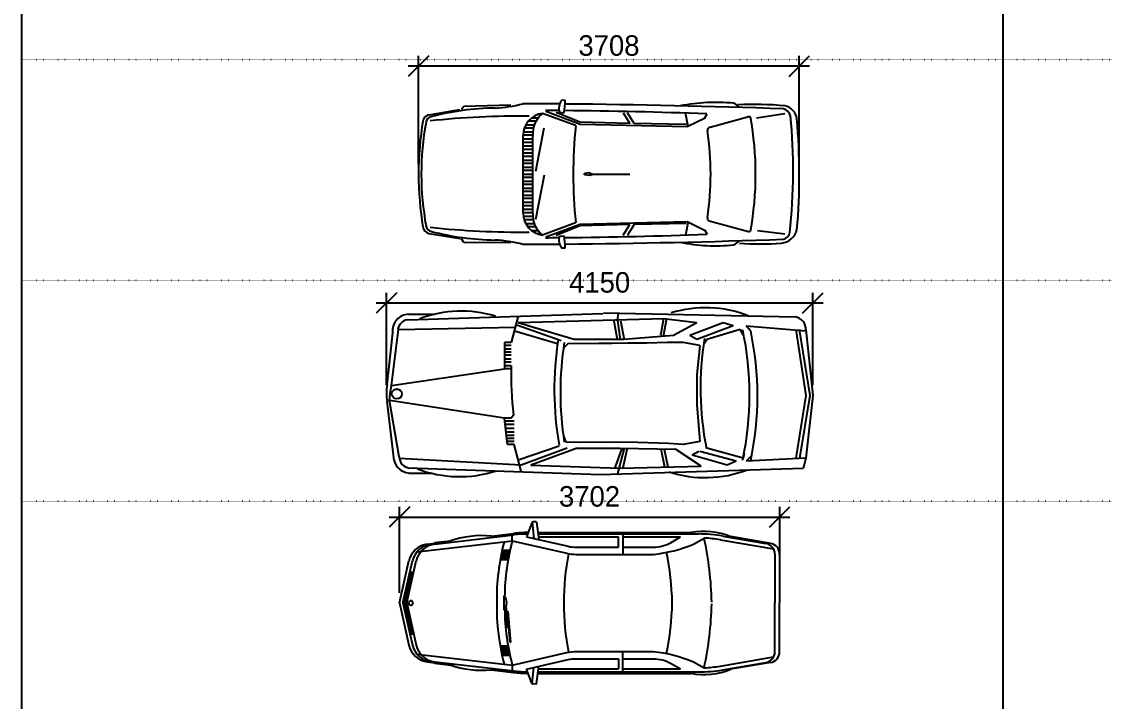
# Model space of a CAD drawing. Header units: millimetres. Extents: x 85290 to 188623, y -54691 to 10726.
# Drawn here: x 85290 to 95831, y -36833 to -30210 of the extents above; entities that cross this region are included whole.
import ezdxf

# ---------------------------------------------------------------- set-up
doc = ezdxf.new("R2010")
doc.units = ezdxf.units.MM
doc.linetypes.add('ACAD_ISO07W100', pattern=[3, 0, -3])
doc.layers.add('AUTO', color=150, linetype='Continuous')
doc.layers.add('RAZMER', color=5, linetype='Continuous')
doc.styles.add('WROMLATS', font='wromlats.shx', dxfattribs={"bigfont": 'bigfont.shx'})
doc.dimstyles.new('juka', dxfattribs={"dimscale": 100, "dimtxt": 2, "dimasz": 2, "dimexe": 1, "dimexo": 1, "dimgap": 1, "dimtad": 1, "dimtoh": 1, "dimdec": 0, "dimzin": 0, "dimdsep": 46, "dimtxsty": 'WROMLATS', "dimblk": 'OBLIQUE', "dimcen": -3, "dimdle": 1, "dimclrd": 256, "dimclre": 256, "dimclrt": 256, "dimadec": 0, "dimazin": 0, "dimtfac": 1, "dimtdec": 0, "dimtix": 1, "dimtmove": 2, "dimatfit": 3, "dimldrblk": 'ORIGIN2', "dimfxl": 1, "dimtvp": 2.5, "dimtolj": 1, "dimtzin": 0, "dimarcsym": 0})

# ---------------------------------------------------------------- blocks, each defined once
blk = doc.blocks.new('K14-14')
for p, q in [((-1242, 1098), (-1313, 905)), ((-1236, 1106), (-1212, 882)), ((-1181, 1112), (-1223, 1111)), ((-1176, 1108), (-1142, 865)), ((-2589, 803), (-1491, 930)), ((-1802, 914), (-1803, 894)), ((-1802, 914), (-1493, 950)), ((-1512, 848), (-1512, 948)), ((-1156, 963), (972, 963)), ((-1153, 943), (1078, 943)), ((24, 963), (24, 659)), ((972, 963), (976, 943)), ((1415, 914), (2015, 812)), ((2082, 812), (1527, 906)), ((1527, 906), (1527, 895)), ((-2839, 694), (-1511, 848)), ((-2691, 803), (-2382, 844)), ((-2640, 803), (-2379, 837)), ((-2592, 823), (-2367, 849)), ((-2382, 844), (-2376, 828)), ((-1147, 902), (-35, 902)), ((-35, 759), (-35, 902)), ((24, 902), (829, 902)), ((1382, 861), (2122, 735)), ((-1566, 605), (-1676, 605)), ((-1564, 615), (-1674, 615)), ((-1563, 625), (-1672, 625)), ((-1561, 635), (-1671, 635)), ((-1559, 645), (-1669, 645)), ((-1557, 655), (-1667, 655)), ((-1555, 665), (-1665, 665)), ((-1553, 675), (-1662, 675)), ((-1550, 685), (-1660, 685)), ((-1548, 695), (-1658, 695)), ((-1546, 705), (-1656, 705)), ((-1544, 715), (-1654, 715)), ((2140, 664), (2140, -17)), ((2207, 664), (2207, -17)), ((-3082, -17), (-2949, 571)), ((-3032, -17), (-2899, 571)), ((-2980, -17), (-2847, 571)), ((-1570, 585), (-1680, 585)), ((-1568, 595), (-1678, 595)), ((-3021, -17), (-2924, 412)), ((-3011, -17), (-2914, 413)), ((-3001, -17), (-2903, 414)), ((-2991, -17), (-2893, 416)), ((-2935, 411), (-2882, 417)), ((-3082, -17), (-2949, -605)), ((-3032, -17), (-2899, -605)), ((-3021, -17), (-2924, -446)), ((-3011, -17), (-2914, -447)), ((-3001, -17), (-2903, -448)), ((-2991, -17), (-2893, -450)), ((-2980, -17), (-2847, -605)), ((-1575, -362), (-1606, -83)), ((-1568, -345), (-1595, -58)), ((-1578, -136), (-1568, -136)), ((-1561, -344), (-1578, -136)), ((-1532, -564), (-1568, -136)), ((2140, -698), (2140, -17)), ((2207, -698), (2207, -17)), ((-2935, -445), (-2882, -451)), ((-1577, -345), (-1551, -343)), ((-1575, -362), (-1549, -360)), ((-1542, -565), (-1559, -361)), ((-1542, -565), (-1532, -564)), ((-2839, -728), (-1511, -882)), ((-1570, -619), (-1680, -619)), ((-1568, -629), (-1678, -629)), ((-1566, -639), (-1676, -639)), ((-1564, -649), (-1674, -649)), ((-1563, -659), (-1672, -659)), ((-1561, -669), (-1671, -669)), ((-1559, -679), (-1669, -679)), ((-1557, -689), (-1667, -689)), ((-1555, -699), (-1665, -699)), ((-1553, -709), (-1662, -709)), ((-1550, -719), (-1660, -719)), ((-1548, -729), (-1658, -729)), ((-1546, -739), (-1656, -739)), ((-1544, -749), (-1654, -749)), ((24, -997), (24, -693)), ((-2691, -837), (-2382, -878)), ((-2640, -837), (-2379, -871)), ((-2592, -857), (-2367, -883)), ((-2589, -837), (-1491, -964)), ((-2382, -878), (-2376, -862)), ((-1512, -882), (-1512, -982)), ((-1176, -1142), (-1142, -899)), ((-35, -793), (-35, -936)), ((1382, -895), (2122, -769)), ((1415, -948), (2015, -846)), ((2082, -846), (1527, -940)), ((-1802, -948), (-1803, -928)), ((-1802, -948), (-1493, -984)), ((-1242, -1132), (-1313, -939)), ((-1236, -1140), (-1212, -916)), ((-1156, -997), (972, -997)), ((-1153, -977), (1078, -977)), ((-1147, -936), (-35, -936)), ((24, -936), (829, -936)), ((972, -997), (976, -977)), ((1527, -940), (1527, -929)), ((-1181, -1146), (-1223, -1145))]:
    blk.add_line(p, q)
for points in [[(-1313, 905), (-733, 772, 0.056388), (-621, 759), (-35, 759)], [(-1512, 848), (-755, 674, 0.056388), (-621, 659), (24, 659)], [(24, 759), (449, 759, 0.132029), (699, 826), (829, 902)], [(24, 659), (449, 659, 0.071393), (1007, 801), (1155, 887)], [(-1512, -882), (-755, -708, -0.056388), (-621, -693), (24, -693)], [(24, -693), (449, -693, -0.071393), (1007, -835), (1155, -921)], [(-1313, -939), (-733, -806, -0.056388), (-621, -793), (-35, -793)], [(24, -793), (449, -793, -0.132029), (699, -860), (829, -936)]]:
    blk.add_lwpolyline(points, format="xyb")
for centre, radius, start, end in [((-1223, 1091), 20, 91.3011, 159.727), ((-1181, 1107), 5, 7.8936, 91.3011), ((-1931, -450), 1370, 84.6075, 109.2166), ((-1261, -1057), 2020, 90.8506, 96.5924), ((-1261, -1057), 2000, 91.0721, 96.5924), ((1154, 12), 968, 67.3398, 100.8759), ((1078, -1057), 2000, 80.2931, 90), ((-2656, 505), 300, 96.5924, 167.2525), ((-2606, 505), 300, 96.5924, 167.2525), ((-2555, 505), 300, 96.5924, 167.2525), ((1433, 31), 3162, 165.2738, 180.8624), ((1543, 31), 3162, 165.0276, 179.3102), ((-3422, -115), 4686, 1.36, 12.3465), ((1045, -1110), 2000, 80.2931, 86.8468), ((1990, 664), 150, 0, 80.2931), ((2057, 664), 150, 0, 80.2931), ((2369, 31), 3162, 168.3593, 180.8624), ((-3422, -115), 4136, 1.36, 11.1945), ((-2922, -17), 31.2, 0, 180), ((-1728, -17), 139, 315.8629, 44.1371), ((1543, 31), 3172, 179.1082, 180.8624), ((-2922, -17), 31.2, 180, 0), ((1433, -65), 3162, 179.1376, 194.7262), ((1543, -65), 3172, 179.1376, 180.8918), ((1543, -65), 3162, 180.6898, 194.9724), ((2369, -65), 3162, 179.1376, 191.6407), ((-3422, 81), 4136, 348.8055, 358.64), ((-3422, 81), 4686, 347.6535, 358.64), ((-2656, -539), 300, 192.7475, 263.4076), ((-2606, -539), 300, 192.7475, 263.4076), ((-2555, -539), 300, 192.7475, 263.4076), ((1990, -698), 150, 279.7069, 0), ((2057, -698), 150, 279.7069, 0), ((-1931, 416), 1370, 250.7834, 275.3925), ((1045, 1076), 2000, 273.1532, 279.7069), ((-1261, 1023), 2020, 263.4076, 269.1494), ((-1261, 1023), 2000, 263.4076, 268.9279), ((1154, -46), 968, 259.1241, 292.6602), ((1078, 1023), 2000, 270, 279.7069), ((-1223, -1125), 20, 200.273, 268.6989), ((-1181, -1141), 5, 268.6989, 352.1064)]:
    blk.add_arc(centre, radius, start, end)
blk = doc.blocks.new('BMW-P')
for p, q in [((0.223, 0.782), (2.303, 0.847)), ((0.234, 0.841), (0.516, 0.841)), ((1.402, 0.822), (1.329, 0.54)), ((2.313, 0.854), (4.353, 0.814)), ((2.461, 0.77), (2.47, 0.851)), ((0.128, 0.677), (1.371, 0.702)), ((1.862, 0.557), (1.378, 0.728)), ((2.95, 0.79), (1.402, 0.749)), ((1.853, 0.612), (1.402, 0.749)), ((1.998, 0.572), (1.507, 0.717)), ((2.422, 0.769), (2.458, 0.572)), ((2.461, 0.77), (2.49, 0.572)), ((2.494, 0.77), (2.531, 0.572)), ((2.95, 0.79), (2.918, 0.612)), ((2.982, 0.79), (2.946, 0.604)), ((3.305, 0.749), (2.95, 0.79)), ((3.305, 0.749), (3.055, 0.612)), ((3.587, 0.749), (3.232, 0.612)), ((3.692, 0.717), (3.305, 0.572)), ((3.692, 0.717), (3.587, 0.749)), ((3.829, 0.717), (4.468, 0.662)), ((3.878, 0.664), (3.829, 0.717)), ((0.009, 0.089), (0.067, 0.641)), ((0.055, 0.08), (0.128, 0.677)), ((1.822, 0.524), (1.362, 0.661)), ((3.055, 0.612), (2.531, 0.572)), ((3.305, 0.572), (3.232, 0.612)), ((3.765, 0.677), (3.41, 0.572)), ((3.803, 0.617), (3.765, 0.677)), ((4.361, 0.677), (4.466, -0.025)), ((4.394, 0.677), (4.507, -0.025)), ((4.466, 0.677), (4.539, -0.025)), ((1.257, 0.54), (1.257, 0.258)), ((1.329, 0.54), (1.257, 0.54)), ((1.329, 0.508), (1.257, 0.508)), ((1.329, 0.467), (1.257, 0.467)), ((1.329, 0.467), (1.257, 0.467)), ((1.932, 0.524), (1.884, 0.477)), ((2.258, 0.528), (1.932, 0.524)), ((2.531, 0.572), (1.998, 0.572)), ((2.404, 0.528), (2.258, 0.528)), ((2.574, 0.533), (2.404, 0.528)), ((2.772, 0.533), (2.574, 0.533)), ((2.989, 0.538), (2.772, 0.533)), ((3.16, 0.54), (2.989, 0.538)), ((3.337, 0.508), (3.16, 0.54)), ((3.337, 0.508), (3.305, 0.198)), ((3.383, 0.527), (3.41, 0.572)), ((1.329, 0.435), (1.257, 0.435)), ((1.329, 0.403), (1.257, 0.403)), ((1.329, 0.362), (1.257, 0.362)), ((0.055, 0.08), (1.257, 0.258)), ((1.329, 0.33), (1.257, 0.33)), ((1.329, 0.29), (1.257, 0.29)), ((1.329, 0.29), (1.257, 0.29)), ((1.329, 0.258), (1.257, 0.258)), ((1.329, 0.258), (1.328, 0.231)), ((3.305, 0.198), (3.305, 0.024)), ((0.041, -0.009), (0.055, 0.08)), ((3.305, 0.024), (3.305, -0.127)), ((0.082, -0.718), (0.009, -0.089)), ((0.031, -0.081), (0.041, -0.009)), ((1.257, -0.267), (0.031, -0.081)), ((0.136, -0.678), (0.031, -0.081)), ((4.466, -0.025), (4.361, -0.694)), ((4.507, -0.025), (4.399, -0.693)), ((4.539, -0.025), (4.466, -0.694)), ((3.305, -0.127), (3.337, -0.517)), ((1.289, -0.549), (1.257, -0.267)), ((1.329, -0.267), (1.257, -0.267)), ((1.361, -0.298), (1.26, -0.298)), ((1.361, -0.335), (1.264, -0.335)), ((1.353, -0.234), (1.329, -0.267)), ((1.361, -0.377), (1.269, -0.377)), ((1.361, -0.415), (1.273, -0.415)), ((1.361, -0.453), (1.278, -0.453)), ((1.913, -0.523), (1.89, -0.457)), ((1.361, -0.484), (1.289, -0.484)), ((1.361, -0.517), (1.289, -0.517)), ((1.361, -0.517), (1.289, -0.517)), ((1.361, -0.549), (1.289, -0.549)), ((1.434, -0.831), (1.361, -0.549)), ((1.84, -0.567), (1.413, -0.712)), ((2.06, -0.528), (1.913, -0.523)), ((2.413, -0.523), (2.06, -0.528)), ((2.673, -0.528), (2.413, -0.523)), ((3.003, -0.537), (2.673, -0.528)), ((3.16, -0.549), (3.003, -0.537)), ((3.337, -0.517), (3.16, -0.549)), ((1.926, -0.589), (1.434, -0.767)), ((2.031, -0.589), (1.539, -0.767)), ((2.031, -0.589), (2.49, -0.589)), ((2.508, -0.589), (2.432, -0.797)), ((2.531, -0.589), (2.458, -0.871)), ((2.49, -0.589), (3.078, -0.599)), ((2.563, -0.589), (2.517, -0.798)), ((2.923, -0.596), (2.961, -0.787)), ((2.956, -0.597), (2.998, -0.787)), ((3.352, -0.778), (3.078, -0.599)), ((3.327, -0.623), (3.256, -0.661)), ((3.629, -0.77), (3.256, -0.661)), ((3.724, -0.726), (3.337, -0.621)), ((3.797, -0.694), (3.41, -0.589)), ((3.808, -0.643), (3.797, -0.694)), ((3.89, -0.666), (3.829, -0.726)), ((1.434, -0.767), (0.137, -0.698)), ((2.281, -0.871), (0.232, -0.799)), ((1.539, -0.767), (2.49, -0.799)), ((4.439, -0.804), (2.281, -0.871)), ((2.49, -0.799), (3.352, -0.778)), ((3.724, -0.726), (3.629, -0.77)), ((4.466, -0.694), (3.829, -0.726)), ((4.466, -0.694), (4.439, -0.804)), ((0.235, -0.855), (0.485, -0.855))]:
    blk.add_line(p, q)
blk.add_circle((0.111, -0.009), 0.0524)
for centre, radius, start, end in [((0.244, 0.66), 0.181, 93.1985, 186.1702), ((0.797, -0.359), 1.232, 72.8697, 111.0375), ((3.399, -0.344), 1.253, 68.805, 107.0539), ((4.329, 0.677), 0.137, 356.6335, 79.992), ((0.244, 0.66), 0.123, 99.8659, 171.9709), ((6.716, 0.056), 3.372, 171.0559, 191.0409), ((0.511, -0.02), 3.355, 348.0688, 11.9312), ((0.596, -0.029), 3.355, 348.0688, 11.9312), ((5.208, 0.04), 3.421, 171.0484, 190.0393), ((5.273, 0.008), 3.421, 171.0484, 188.9516), ((4.676, 0.177), 3.349, 178.0679, 187.0565), ((0.421, 0), 0.421, 167.8285, 192.1715), ((0.257, -0.678), 0.121, 180, 266.1859), ((0.251, -0.677), 0.174, 193.3925, 264.8056), ((0.781, 0.363), 1.254, 248.8831, 288.0834), ((3.394, 0.346), 1.247, 251.9166, 291.1169)]:
    blk.add_arc(centre, radius, start, end)
blk = doc.blocks.new('ALFA-P')
for p, q in [((1.501, 0.831), (1.466, 0.832)), ((0.051, 0.677), (0.379, 0.733)), ((0.421, 0.765), (0.398, 0.733)), ((0.922, 0.782), (0.421, 0.765)), ((1.054, 0.795), (1.05, 0.795)), ((1.611, 0.562), (1.26, 0.693)), ((1.295, 0.716), (1.659, 0.578)), ((1.658, 0.598), (1.405, 0.702)), ((1.439, 0.705), (1.49, 0.7)), ((2.117, 0.698), (2.191, 0.585)), ((2.236, 0.585), (2.166, 0.698)), ((2.809, 0.552), (2.782, 0.698)), ((3.538, 0.646), (3.838, 0.693)), ((1.187, 0.609), (1.104, 0.609)), ((1.142, 0.646), (1.211, 0.646)), ((1.245, 0.684), (1.208, 0.684)), ((2.191, 0.585), (1.658, 0.598)), ((1.659, 0.578), (2.801, 0.554)), ((2.789, 0.573), (2.236, 0.585)), ((2.801, 0.554), (2.99, 0.646)), ((2.989, 0.646), (3.012, 0.687)), ((3.044, 0.547), (3.455, 0.659)), ((1.055, 0.496), (1.156, 0.496)), ((1.161, 0.534), (1.064, 0.534)), ((1.08, 0.571), (1.171, 0.571)), ((1.187, 0.076), (1.276, 0.539)), ((1.053, -0.37), (1.053, 0.459)), ((1.156, 0.459), (1.053, 0.459)), ((1.053, 0.421), (1.156, 0.421)), ((1.156, 0.384), (1.053, 0.384)), ((1.053, 0.346), (1.156, 0.346)), ((1.156, -0.37), (1.156, 0.459)), ((1.156, 0.309), (1.053, 0.309)), ((1.053, 0.271), (1.156, 0.271)), ((1.156, 0.234), (1.053, 0.234)), ((1.053, 0.196), (1.156, 0.196)), ((1.156, 0.159), (1.053, 0.159)), ((1.053, 0.121), (1.156, 0.121)), ((1.156, 0.084), (1.053, 0.084)), ((1.053, 0.046), (1.156, 0.046)), ((1.156, 0.009), (1.053, 0.009)), ((1.187, -0.435), (1.281, 0.039)), ((1.765, 0.059), (1.708, 0.052)), ((1.708, 0.037), (1.708, 0.052)), ((1.765, 0.03), (1.708, 0.037)), ((1.775, 0.052), (1.765, 0.059)), ((1.775, 0.036), (1.765, 0.03)), ((1.766, 0.03), (1.766, 0.058)), ((1.77, 0.048), (1.787, 0.048)), ((1.77, 0.04), (1.787, 0.04)), ((1.775, 0.048), (1.775, 0.052)), ((1.775, 0.036), (1.775, 0.04)), ((1.787, 0.048), (1.804, 0.044)), ((1.787, 0.04), (1.804, 0.044)), ((1.804, 0.044), (2.189, 0.044)), ((1.053, -0.029), (1.156, -0.029)), ((1.156, -0.066), (1.053, -0.066)), ((1.053, -0.104), (1.156, -0.104)), ((1.156, -0.141), (1.053, -0.141)), ((1.053, -0.179), (1.156, -0.179)), ((1.156, -0.216), (1.053, -0.216)), ((1.053, -0.254), (1.156, -0.254)), ((1.156, -0.291), (1.053, -0.291)), ((1.053, -0.329), (1.156, -0.329)), ((1.156, -0.366), (1.053, -0.366)), ((1.055, -0.404), (1.156, -0.404)), ((1.161, -0.441), (1.064, -0.441)), ((2.809, -0.459), (2.782, -0.606)), ((3.033, -0.451), (3.453, -0.566)), ((1.08, -0.479), (1.171, -0.479)), ((1.187, -0.516), (1.104, -0.516)), ((1.142, -0.554), (1.211, -0.554)), ((1.611, -0.473), (1.26, -0.604)), ((1.295, -0.624), (1.659, -0.486)), ((1.658, -0.505), (1.405, -0.61)), ((2.191, -0.493), (1.658, -0.505)), ((1.659, -0.486), (2.801, -0.461)), ((2.117, -0.606), (2.191, -0.493)), ((2.236, -0.493), (2.166, -0.606)), ((2.789, -0.48), (2.236, -0.493)), ((2.801, -0.461), (2.99, -0.554)), ((2.989, -0.553), (3.012, -0.595)), ((3.547, -0.554), (3.838, -0.591)), ((0.049, -0.586), (0.383, -0.64)), ((0.421, -0.682), (0.398, -0.645)), ((0.922, -0.688), (0.421, -0.682)), ((1.245, -0.591), (1.208, -0.591)), ((1.439, -0.616), (1.49, -0.612)), ((1.501, -0.743), (1.466, -0.743))]:
    blk.add_line(p, q)
blk.add_lwpolyline([(1.77, 0.048, 0.135264), (1.769, 0.048, 0.106902), (1.768, 0.047, 0.081911), (1.768, 0.046, 0.07014), (1.768, 0.044, 0.07014), (1.768, 0.043, 0.081911), (1.768, 0.042, 0.106902), (1.769, 0.041, 0.135264), (1.77, 0.04, 0.135264)], format="xyb")
at = {"const_width": 0.00157}
blk.add_lwpolyline([(2.189, 0.044, 1), (2.188, 0.044, 1)], format="xyb", close=True, dxfattribs=at)
for centre, radius, start, end in [((1.583, 0.741), 0.149, 145.9309, 193.8445), ((1.514, 0.784), 0.068, 134.8266, 142.9949), ((0.774, 0.825), 0.726, 350.1467, 0.5405), ((3.104, -1.099), 1.909, 84.2866, 101.4253), ((0.794, -2.08), 2.83, 90.8303, 104.7581), ((0.644, 2.435), 1.69, 273.7251, 283.9002), ((1.288, 0.459), 0.235, 96.9706, 180), ((0.703, -88.577), 89.373, 89.52503, 89.7751), ((1.427, 0.479), 0.271, 128.1315, 184.3504), ((0.934, -56.277), 57.002, 89.4957, 89.6397), ((0.934, -56.277), 57.002, 87.9149, 89.4373), ((0.703, -88.577), 89.373, 87.99733, 89.48898), ((3.269, 0.711), 0.0928, 31.1037, 74.3748), ((3.518, -2.656), 3.444, 84.627, 92.961), ((3.799, 0.638), 0.106, 15.9545, 75.1491), ((3.801, 0.61), 0.169, 8.8601, 76.0341), ((3.477, 0.047), 3.537, 170.7624, 189.2376), ((3.018, 0.045), 3.049, 169.5804, 190.4804), ((0.086, 0.575), 0.109, 108.9654, 157.7189), ((0.087, 0.589), 0.0687, 102.3165, 172.6202), ((1.022, -8.34), 9.004, 89.3963, 96.1219), ((3.448, 0.618), 0.0417, 52.5085, 81.0554), ((0.134, 0.045), 3.395, 349.695, 10.305), ((-2.205, 0.087), 6.134, 353.8067, 5.429), ((-2.824, 0.038), 6.818, 355.0765, 5.0418), ((6.651, 0.044), 5.064, 174.1622, 185.8378), ((1.61, 0.559), 0.00255, 10.1904, 76.0607), ((3.055, 0.509), 0.0388, 106.5918, 183.3613), ((-0.143, 0.045), 3.193, 351.679, 8.321), ((1.288, -0.37), 0.235, 180, 263.0294), ((1.427, -0.391), 0.271, 175.6496, 231.8685), ((3.042, -0.425), 0.0275, 161.9399, 248.0871), ((0.08, -0.492), 0.0989, 198.2367, 251.7095), ((0.093, -0.492), 0.0748, 186.407, 260.5783), ((1.022, 8.432), 9.004, 263.8781, 270.6037), ((0.794, 2.173), 2.83, 255.2872, 269.1697), ((1.61, -0.47), 0.00255, 283.9393, 349.8096), ((3.456, -0.54), 0.0259, 261.842, 317.0719), ((3.785, -0.501), 0.189, 275.3376, 346.1066), ((3.803, -0.56), 0.0908, 281.9071, 350.7156), ((0.644, -2.343), 1.69, 75.9638, 86.2749), ((0.934, 56.369), 57.002, 270.3603, 270.5047), ((1.583, -0.652), 0.149, 166.1555, 214.0691), ((0.774, -0.736), 0.726, 359.4595, 9.8533), ((0.934, 56.369), 57.002, 270.5622, 272.0851), ((0.703, 88.67), 89.373, 270.51092, 271.99998), ((3.104, 1.191), 1.909, 258.5747, 275.7134), ((3.269, -0.618), 0.0928, 285.6252, 328.8963), ((3.577, 2.373), 3.071, 265.8615, 274.2164), ((0.703, 88.67), 89.373, 270.2249, 270.47417), ((1.514, -0.695), 0.068, 217.0051, 225.1734)]:
    blk.add_arc(centre, radius, start, end)
blk = doc.blocks.new('_Oblique')
at = {"color": 0, "linetype": 'ByBlock', "lineweight": -2}
blk.add_line((-0.5, -0.5), (0.5, 0.5), dxfattribs=at)
blk = doc.blocks.new('*D7')
at = {"layer": 'Defpoints', "color": 0, "transparency": 16777216}
for p in [(92670, -35037), (88968, -35874), (92670, -35874)]:
    blk.add_point(p, dxfattribs=at)
at = {"layer": 'RAZMER', "lineweight": -2, "transparency": 16777216}
for p, q in [((88968, -35774), (88968, -34937)), ((92670, -35774), (92670, -34937)), ((88868, -35037), (92770, -35037))]:
    blk.add_line(p, q, dxfattribs=at)
at = {"layer": 'RAZMER', "lineweight": -2, "transparency": 16777216, "xscale": 200, "yscale": 200, "zscale": 200, "rotation": 180}
blk.add_blockref('_Oblique', (88968, -35037), dxfattribs=at)
at = {"layer": 'RAZMER', "lineweight": -2, "transparency": 16777216, "xscale": 200, "yscale": 200, "zscale": 200}
blk.add_blockref('_Oblique', (92670, -35037), dxfattribs=at)
at = {"layer": 'RAZMER', "transparency": 16777216, "insert": (90819, -34837), "char_height": 200, "attachment_point": 5, "style": 'WROMLATS'}
blk.add_mtext('\\A1;3702', dxfattribs=at)
blk = doc.blocks.new('_Origin2')
at = {"color": 0, "linetype": 'ByBlock', "lineweight": -2}
blk.add_line((-0.5, 0), (-1, 0), dxfattribs=at)
for radius in [0.5, 0.25]:
    blk.add_circle((0, 0), radius, dxfattribs=at)
blk = doc.blocks.new('*D97')
at = {"layer": 'Defpoints', "color": 0, "transparency": 16777216}
for p in [(89154, -30644), (89154, -31694), (92861, -31703)]:
    blk.add_point(p, dxfattribs=at)
at = {"layer": 'RAZMER', "lineweight": -2, "transparency": 16777216}
for p, q in [((89154, -31594), (89154, -30544)), ((92861, -31603), (92861, -30544)), ((92961, -30644), (89054, -30644))]:
    blk.add_line(p, q, dxfattribs=at)
at = {"layer": 'RAZMER', "lineweight": -2, "transparency": 16777216, "xscale": 200, "yscale": 200, "zscale": 200, "rotation": 180}
blk.add_blockref('_Oblique', (89154, -30644), dxfattribs=at)
at = {"layer": 'RAZMER', "lineweight": -2, "transparency": 16777216, "xscale": 200, "yscale": 200, "zscale": 200}
blk.add_blockref('_Oblique', (92861, -30644), dxfattribs=at)
at = {"layer": 'RAZMER', "transparency": 16777216, "insert": (91008, -30444), "char_height": 200, "attachment_point": 5, "style": 'WROMLATS'}
blk.add_mtext('\\A1;3708', dxfattribs=at)
blk = doc.blocks.new('*D98')
at = {"layer": 'Defpoints', "color": 0, "transparency": 16777216}
for p in [(88842, -32952), (88842, -33851), (92992, -33851)]:
    blk.add_point(p, dxfattribs=at)
at = {"layer": 'RAZMER', "lineweight": -2, "transparency": 16777216}
for p, q in [((88842, -33751), (88842, -32852)), ((92992, -33751), (92992, -32852)), ((93092, -32952), (88742, -32952))]:
    blk.add_line(p, q, dxfattribs=at)
at = {"layer": 'RAZMER', "lineweight": -2, "transparency": 16777216, "xscale": 200, "yscale": 200, "zscale": 200, "rotation": 180}
blk.add_blockref('_Oblique', (88842, -32952), dxfattribs=at)
at = {"layer": 'RAZMER', "lineweight": -2, "transparency": 16777216, "xscale": 200, "yscale": 200, "zscale": 200}
blk.add_blockref('_Oblique', (92992, -32952), dxfattribs=at)
at = {"layer": 'RAZMER', "transparency": 16777216, "insert": (90917, -32752), "char_height": 200, "attachment_point": 5, "style": 'WROMLATS'}
blk.add_mtext('\\A1;4150', dxfattribs=at)

msp = doc.modelspace()

# ---------------------------------------------------------------- linework, layer by layer
at = {"layer": 'RAZMER'}
for p, q in [((85289.7, 10725.6), (85289.7, -54690.5)), ((94842.4, 10725.6), (94842.4, -54690.5))]:
    msp.add_line(p, q, dxfattribs=at)
at = {"layer": 'RAZMER', "linetype": 'ACAD_ISO07W100'}
for p, q in [((123147.4, -30581.8), (85289.7, -30581.8)), ((123147.4, -32731.6), (85289.7, -32731.6)), ((123147.4, -34881.4), (85289.7, -34881.4))]:
    msp.add_line(p, q, dxfattribs=at)

# ---------------------------------------------------------------- block references
at = {"layer": 'AUTO'}
for name, p, xscale, yscale, zscale in [('ALFA-P', (89209.3, -31737.3), 914.3999999999942, 914.3999999999942, 914.3999999999942), ('BMW-P', (88841.3, -33828.9), 914.3999999999942, 914.3999999999942, 914.3999999999942), ('K14-14', (91125, -35862.2), 0.7000000000116415, 0.7000000000116415, 0.7000000000116415)]:
    msp.add_blockref(name, p, dxfattribs=dict(at, xscale=xscale, yscale=yscale, zscale=zscale))

# ---------------------------------------------------------------- dimensions: what is measured, and where the dimension line sits
at = {"layer": 'RAZMER'}
for base, p1, p2, picture, middle in [((89153.7507, -30643.6468), (92861.3464, -31702.968), (89153.7507, -31694.4477), '*D97', (91007.5486, -30443.6468)), ((88842, -32951.7), (92991.6, -33851.5), (88842, -33851.5), '*D98', (90916.8, -32751.7))]:
    dim = msp.add_linear_dim(base=base, p1=p1, p2=p2, dimstyle='juka', dxfattribs=at)
    dim.commit()
    dim.dimension.update_dxf_attribs({"geometry": picture, "text_midpoint": middle})
dim = msp.add_linear_dim(base=(92669.6, -35037.1), p1=(88967.6, -35874.1), p2=(92669.6, -35874.1), dimstyle='juka', override={"dimfxl": 100, "dimtfillclr": 256}, dxfattribs=at)
dim.commit()
dim.dimension.update_dxf_attribs({"geometry": '*D7', "text_midpoint": (90818.6, -34837.1)})

doc.saveas('drawing.dxf')
